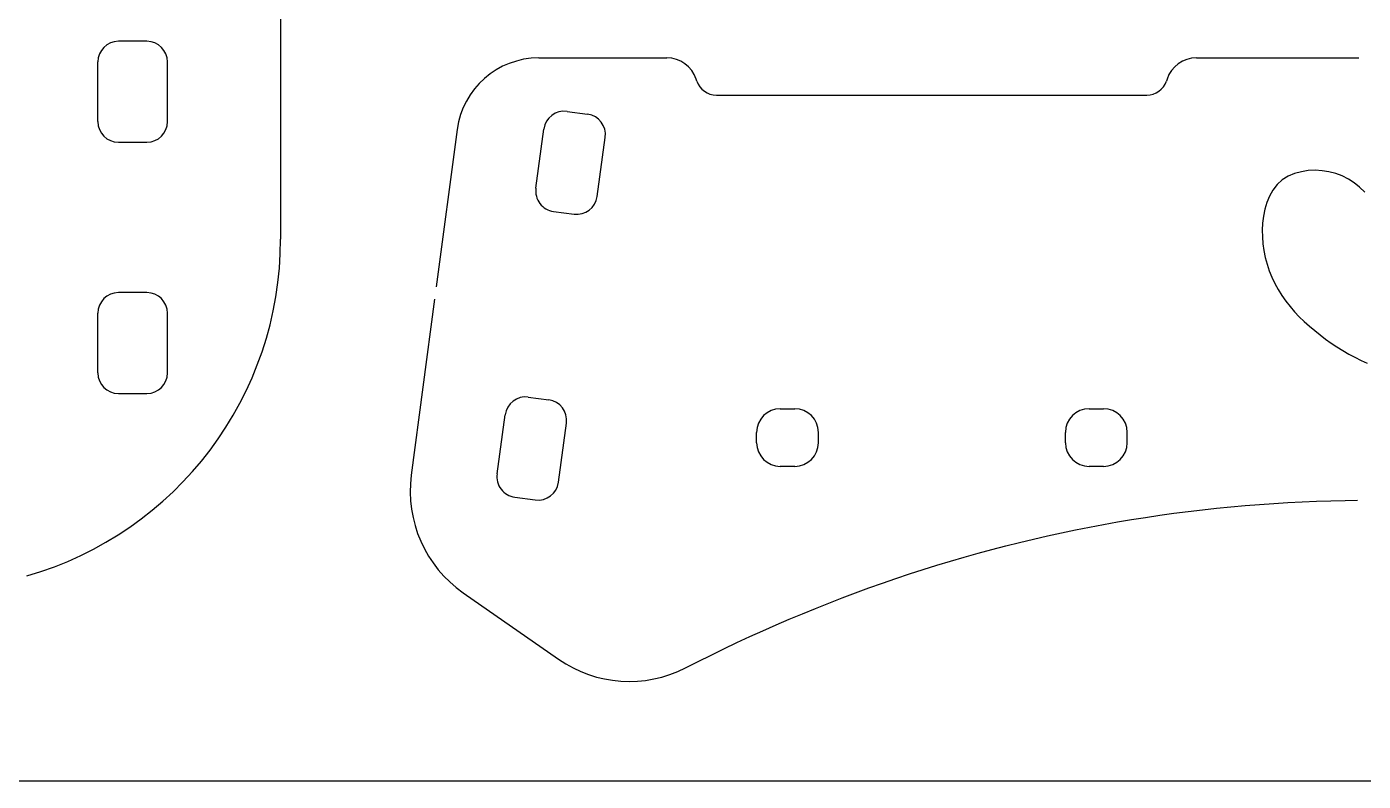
# Model space of a CAD drawing. Header units: millimetres. Extents: x 927 to 1533, y 508 to 795.
# Drawn here: x 1092.5 to 1157.4, y 580.3 to 616.9 of the extents above; entities that cross this region are included whole.
import ezdxf

# ---------------------------------------------------------------- set-up
doc = ezdxf.new("R2010")
doc.units = ezdxf.units.MM
doc.layers.add('激光切割', color=7, linetype='Continuous')

msp = doc.modelspace()

# ---------------------------------------------------------------- linework, layer by layer
at = {"layer": '激光切割', "color": 7}
for p, q in [((1104.832, 621.798), (1104.832, 606.609)), ((1098.337, 616.218), (1096.955, 616.218)), ((1117.369, 615.412), (1123.593, 615.412)), ((1149.311, 615.412), (1157.202, 615.412)), ((1095.955, 612.318), (1095.955, 615.218)), ((1099.337, 612.318), (1099.337, 615.218)), ((1125.049, 614.287), (1125.017, 614.384)), ((1147.887, 614.384), (1147.855, 614.287)), ((1125.998, 613.601), (1146.905, 613.601)), ((1118.747, 612.816), (1119.744, 612.68)), ((1113.404, 611.938), (1112.391, 604.298)), ((1117.231, 609.086), (1117.622, 611.959)), ((1120.209, 608.681), (1120.6, 611.555)), ((1096.955, 611.318), (1098.337, 611.318)), ((1118.087, 607.96), (1119.084, 607.825)), ((1098.337, 604.018), (1096.955, 604.018)), ((1112.313, 603.704), (1111.18, 595.156)), ((1095.955, 600.118), (1095.955, 603.018)), ((1099.337, 600.118), (1099.337, 603.018)), ((1096.955, 599.118), (1098.337, 599.118)), ((1116.861, 598.943), (1117.858, 598.808)), ((1115.345, 595.213), (1115.736, 598.087)), ((1129.102, 598.381), (1129.802, 598.381)), ((1144.102, 598.381), (1144.802, 598.381)), ((1118.324, 594.809), (1118.714, 597.682)), ((1127.952, 596.731), (1127.952, 597.231)), ((1130.952, 596.731), (1130.952, 597.231)), ((1142.952, 596.731), (1142.952, 597.231)), ((1145.952, 596.731), (1145.952, 597.231)), ((1129.802, 595.581), (1129.102, 595.581)), ((1144.802, 595.581), (1144.102, 595.581)), ((1116.201, 594.088), (1117.198, 593.952)), ((1113.698, 589.445), (1118.333, 586.216)), ((1217.162, 580.293), (927.162, 580.293))]:
    msp.add_line(p, q, dxfattribs=at)
for points in [[(1157.485, 608.895), (1157.239, 609.129), (1156.976, 609.343), (1156.695, 609.529), (1156.395, 609.684), (1156.078, 609.805), (1155.752, 609.888), (1155.418, 609.937), (1155.079, 609.954), (1154.742, 609.938), (1154.409, 609.888), (1154.08, 609.8), (1153.768, 609.67), (1153.479, 609.489), (1153.23, 609.261), (1153.021, 608.994), (1152.855, 608.7), (1152.725, 608.386), (1152.63, 608.061), (1152.565, 607.73), (1152.526, 607.394), (1152.511, 607.056), (1152.518, 606.72), (1152.544, 606.386), (1152.59, 606.054), (1152.656, 605.723), (1152.741, 605.395), (1152.846, 605.075), (1152.971, 604.764), (1153.114, 604.462), (1153.275, 604.168), (1153.455, 603.882), (1153.65, 603.606), (1153.859, 603.342), (1154.079, 603.09), (1154.31, 602.848), (1154.551, 602.615), (1154.8, 602.39), (1155.057, 602.173), (1155.32, 601.963), (1155.589, 601.76), (1155.861, 601.565), (1156.139, 601.378), (1156.423, 601.201), (1156.711, 601.033), (1157.006, 600.875), (1157.307, 600.728), (1157.613, 600.591)], [(1124.497, 585.798), (1125.118, 586.113), (1125.742, 586.422), (1126.367, 586.725), (1126.996, 587.023), (1127.626, 587.315), (1128.259, 587.601), (1128.894, 587.881), (1129.532, 588.155), (1130.172, 588.424), (1130.814, 588.686), (1131.459, 588.943), (1132.106, 589.193), (1132.756, 589.438), (1133.408, 589.677), (1134.062, 589.909), (1134.719, 590.136), (1135.378, 590.356), (1136.04, 590.57), (1136.705, 590.778), (1137.371, 590.979), (1138.039, 591.174), (1138.709, 591.362), (1139.38, 591.544), (1140.052, 591.719), (1140.725, 591.887), (1141.4, 592.049), (1142.076, 592.204), (1142.753, 592.353), (1143.432, 592.495), (1144.112, 592.63), (1144.793, 592.759), (1145.476, 592.88), (1146.16, 592.996), (1146.846, 593.105), (1147.532, 593.207), (1148.22, 593.302), (1148.91, 593.391), (1149.6, 593.473), (1150.292, 593.549), (1150.986, 593.617), (1151.679, 593.68), (1152.372, 593.735), (1153.066, 593.784), (1153.76, 593.826), (1154.454, 593.862), (1155.148, 593.891), (1155.842, 593.913), (1156.537, 593.929), (1157.141, 593.938)]]:
    msp.add_lwpolyline(points, dxfattribs=at)
for centre, radius, start, end in [((1096.955, 615.218), 1, 90, 180), ((1098.337, 615.218), 1, 0, 90), ((1117.369, 611.412), 4, 90, 172.45235), ((1123.593, 613.912), 1.5, 18.31735, 90.00012), ((1149.311, 613.912), 1.5, 89.99988, 161.68265), ((1125.998, 614.601), 1, 198.31735, 270), ((1146.905, 614.601), 1, 270, 341.68265), ((1118.613, 611.825), 1, 82.25893, 172.25893), ((1096.955, 612.318), 1, 180, 270), ((1098.337, 612.318), 1, 270, 0), ((1119.609, 611.689), 1, 352.25893, 82.25893), ((1118.222, 608.951), 1, 172.25893, 262.25893), ((1119.218, 608.816), 1, 262.25893, 352.25893), ((1087.832, 606.609), 17, 285.93841, 359.99999), ((1096.955, 603.018), 1, 90, 180), ((1098.337, 603.018), 1, 0, 90), ((1096.955, 600.118), 1, 180, 270), ((1098.337, 600.118), 1, 270, 0), ((1116.727, 597.952), 1, 82.25893, 172.25893), ((1117.723, 597.817), 1, 352.25893, 82.25893), ((1129.102, 597.231), 1.15, 90, 180), ((1129.802, 597.231), 1.15, 0, 90), ((1144.102, 597.231), 1.15, 90, 180), ((1144.802, 597.231), 1.15, 0, 90), ((1129.102, 596.731), 1.15, 180, 270), ((1129.802, 596.731), 1.15, 270, 0), ((1144.102, 596.731), 1.15, 180, 270), ((1144.802, 596.731), 1.15, 270, 0), ((1117.128, 594.368), 6, 172.45235, 235.13517), ((1116.336, 595.079), 1, 172.25893, 262.25893), ((1117.333, 594.943), 1, 262.25893, 352.25893), ((1121.763, 591.139), 6, 235.1352, 297.10772)]:
    msp.add_arc(centre, radius, start, end, dxfattribs=at)

doc.saveas('drawing.dxf')
